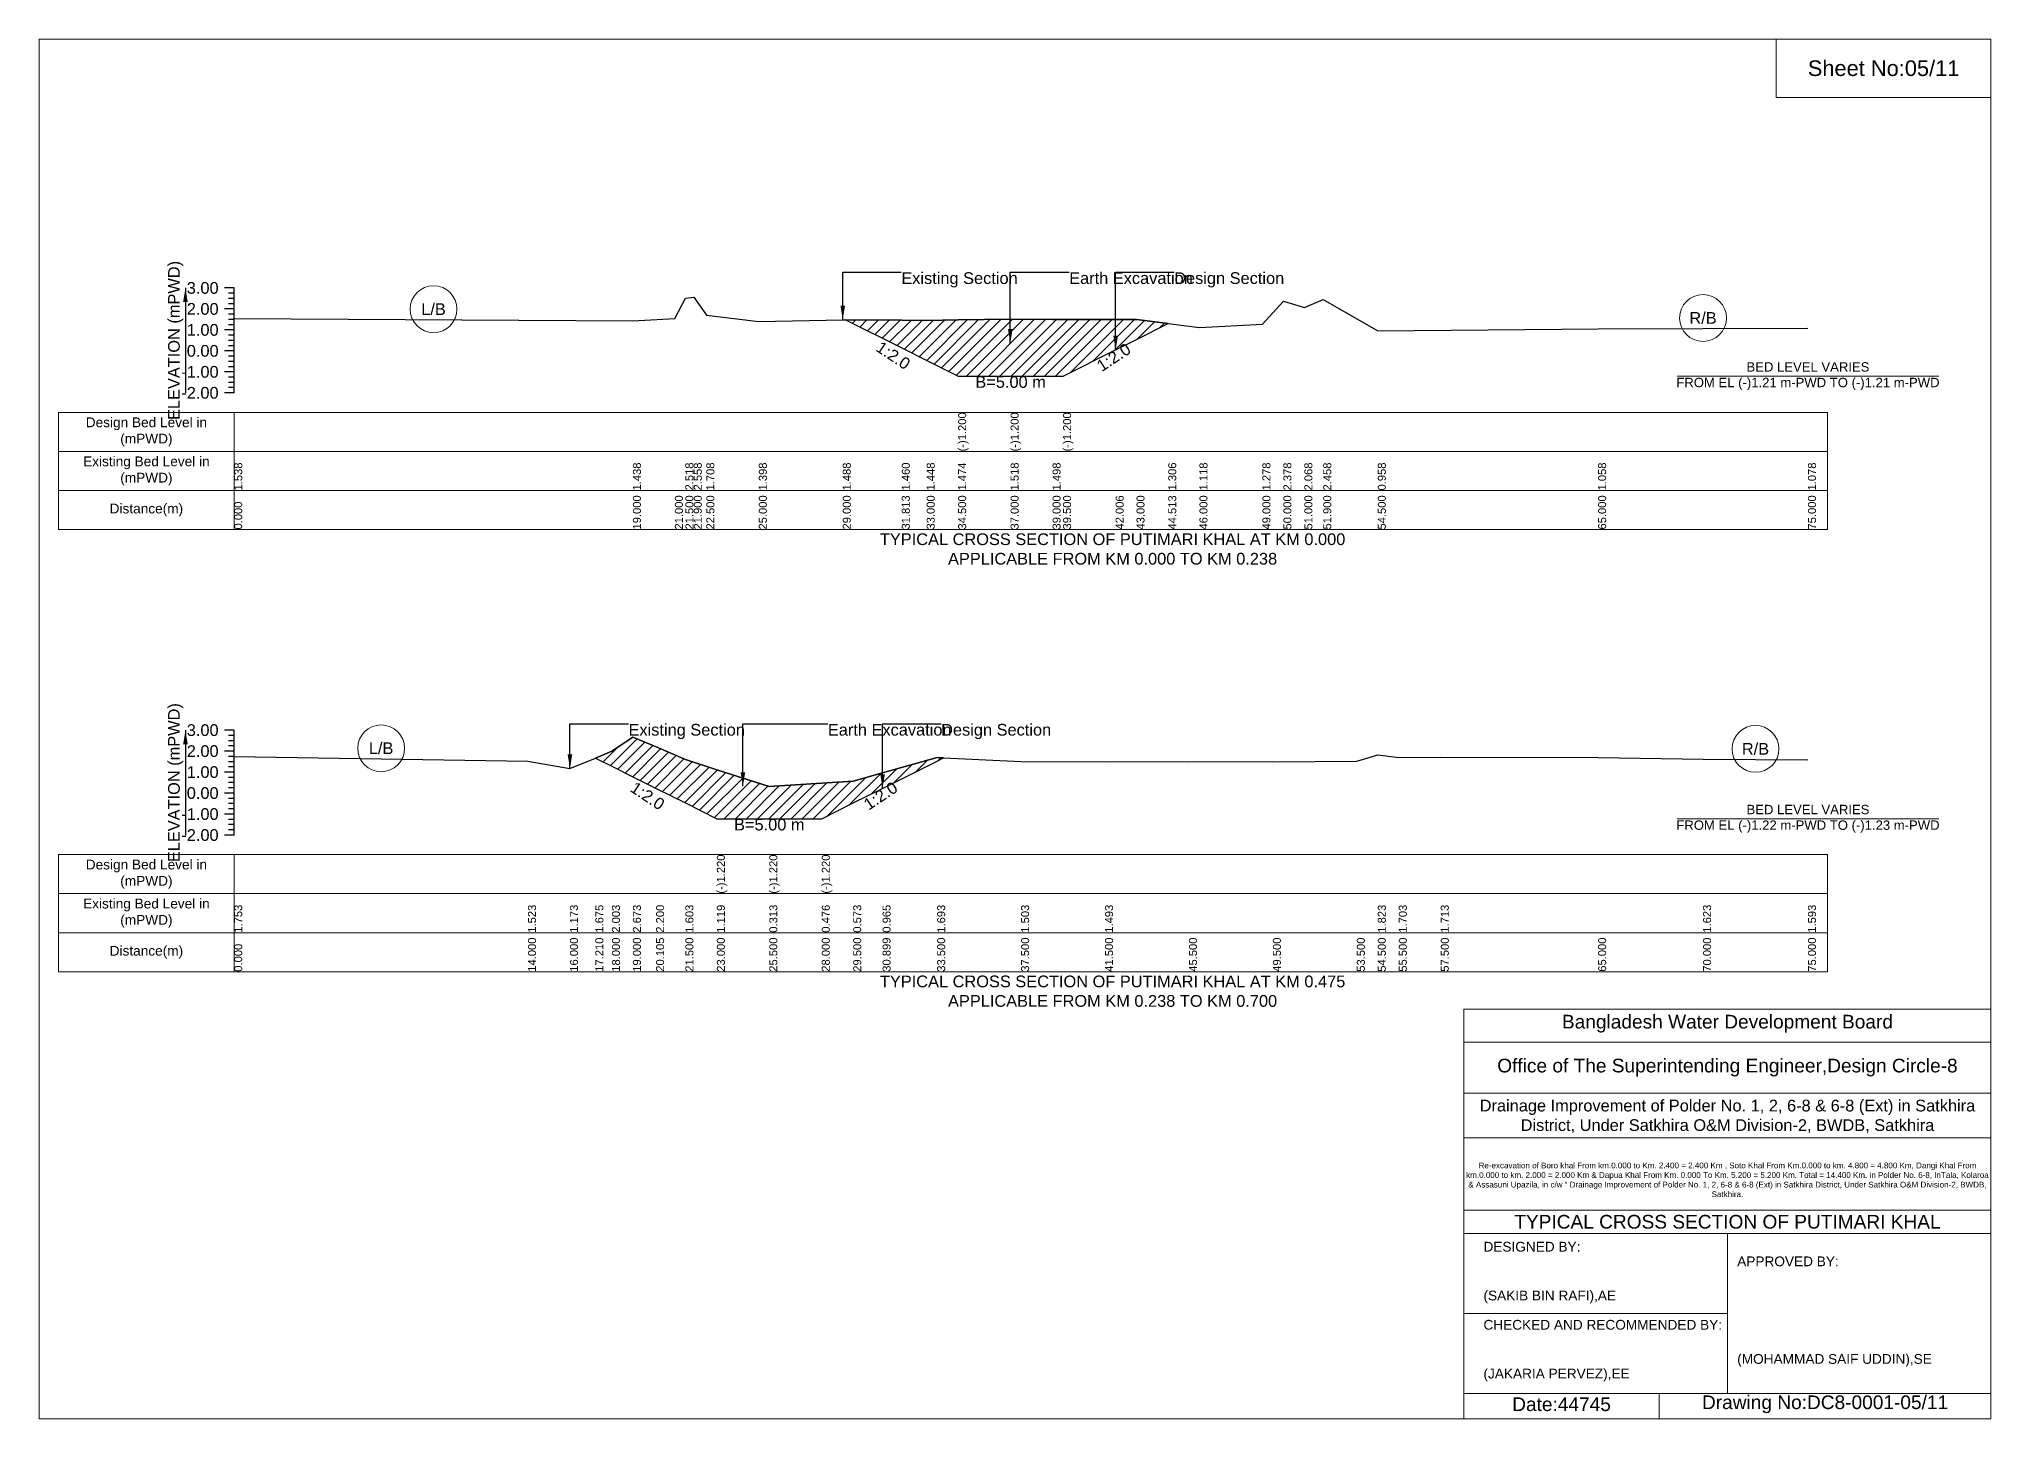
# Model space of a CAD drawing. Header units: inches. Extents: x 91000 to 208000, y -5656 to 20000.
# Drawn here: x 140000 to 148000, y 4344 to 10000 of the extents above; entities that cross this region are included whole.
import ezdxf

# ---------------------------------------------------------------- set-up
doc = ezdxf.new("R2010")
doc.units = ezdxf.units.IN
doc.header["$LTSCALE"] = 7
doc.header["$MEASUREMENT"] = 0
for name, color, linetype, lineweight in [('Cross section Data Border', 7, 'Continuous', 9), ('Cross Section Labels', 7, 'Continuous', 9), ('Existing_Bed_Level for Xsection', 7, 'Continuous', 25)]:
    doc.layers.add(name, color=color, linetype=linetype, lineweight=lineweight)
doc.styles.get("Standard").update_dxf_attribs({"font": 'arial.ttf'})
doc.dimstyles.get("Standard").update_dxf_attribs({"dimtxt": 0.18, "dimasz": 0.18, "dimexe": 0.18, "dimexo": 0.0625, "dimgap": 0.09, "dimtad": 0, "dimtih": 1, "dimtoh": 1, "dimdec": 4, "dimzin": 0, "dimdsep": 46, "dimtxsty": 'Standard', "dimcen": 0.09, "dimadec": 0, "dimazin": 0, "dimtfac": 1, "dimtdec": 4, "dimtofl": 0, "dimtmove": 0, "dimatfit": 3, "dimfxl": 1, "dimtolj": 1, "dimtzin": 0, "dimarcsym": 0})

msp = doc.modelspace()

# ---------------------------------------------------------------- hatches: boundary and pattern name
at = {"layer": 'Existing_Bed_Level for Xsection'}
h = msp.add_hatch(dxfattribs=at)
h.set_pattern_fill('ANSI31', color=256, scale=258, style=0)
h.paths.add_polyline_path([(143304.9, 8849.5), (143535.9, 8733.9), (143638, 8682.9), (143767, 8618.4), (143982, 8618.4), (144154, 8618.4), (144197, 8618.4), (144412.5, 8726.2), (144498, 8768.9), (144628.1, 8834), (144498, 8850.4), (144412.5, 8850.4), (144197, 8850.4), (144154, 8850.4), (143982, 8852.2), (143767, 8848.4), (143638, 8846.1), (143535.9, 8847.2)])
h = msp.add_hatch(dxfattribs=at)
h.set_pattern_fill('ANSI31', color=256, scale=258, style=0)
h.paths.add_polyline_path([(142280, 7053.1), (142348, 7019.2), (142434, 6976.2), (142529, 6928.7), (142649, 6868.7), (142778, 6804.2), (142993, 6804.2), (143208, 6804.2), (143337, 6868.7), (143457.3, 6928.8), (143681, 7040.7), (143706.6, 7053.5), (143681, 7054.7), (143457.3, 6992), (143337, 6958.4), (143208, 6950), (142993, 6936), (142778, 7005.3), (142649, 7046.9), (142529, 7098.3), (142434, 7139), (142348, 7081.3)])

# ---------------------------------------------------------------- linework, layer by layer
at = {"layer": 'Cross section Data Border'}
for points in [[(140080, 8469.6), (147330, 8469.6), (147330, 7989.6), (140080, 7989.6)], [(140080, 6657.1), (147330, 6657.1), (147330, 6177.1), (140080, 6177.1)]]:
    msp.add_lwpolyline(points, close=True, dxfattribs=at)
for points in [[(140800, 8469.6), (140800, 7989.6)], [(140080, 8309.6), (147330, 8309.6)], [(140080, 8149.6), (147330, 8149.6)], [(140800, 6657.1), (140800, 6177.1)], [(140080, 6497.1), (147330, 6497.1)], [(140080, 6337.1), (147330, 6337.1)]]:
    msp.add_lwpolyline(points, dxfattribs=at)
at = {"layer": 'Cross Section Labels'}
for points in [[(140000, 10000), (148000, 10000), (148000, 4344), (140000, 4344)], [(147120, 10000), (148000, 10000), (148000, 9760), (147120, 9760)]]:
    msp.add_lwpolyline(points, close=True, dxfattribs=at)
for points in [[(146714.2, 8618.4), (147785.8, 8618.4)], [(146714.2, 6804.2), (147785.8, 6804.2)], [(145840, 4344), (145840, 6024), (148000, 6024)], [(145840, 5888), (148000, 5888)], [(145840, 5680), (148000, 5680)], [(145840, 5496), (148000, 5496)], [(145840, 5200), (148000, 5200)], [(145840, 5104), (148000, 5104)], [(146920, 5104), (146920, 4448)], [(145840, 4776), (146920, 4776)], [(145840, 4448), (148000, 4448)], [(146640, 4448), (146640, 4344)]]:
    msp.add_lwpolyline(points, dxfattribs=at)
for centre in [(141617, 8892.6), (146820, 8856.5), (141402, 7092.9), (147035, 7090.4)]:
    msp.add_circle(centre, 96, dxfattribs=at)
at = {"layer": 'Existing_Bed_Level for Xsection'}
for points in [[(140800, 8979.6), (140760, 8979.6)], [(140800, 8549.6), (140800, 8635.6), (140800, 8721.6), (140800, 8807.6), (140800, 8893.6), (140800, 8979.6)], [(140800, 8893.6), (140760, 8893.6)], [(140800, 8958.1), (140776, 8958.1)], [(140800, 8936.6), (140776, 8936.6)], [(140800, 8915.1), (140776, 8915.1)], [(140800, 8853.9), (142434, 8845.3), (142606, 8853.9), (142649, 8938.2), (142683.4, 8941.6), (142735, 8868.5), (142950, 8841.8), (143294, 8849.6), (143304.9, 8849.5), (143535.9, 8847.2), (143638, 8846.1), (143767, 8848.4), (143767, 8848.4), (143982, 8852.2), (143982, 8852.2), (144154, 8850.4), (144197, 8850.4), (144197, 8850.4), (144412.5, 8850.4), (144498, 8850.4), (144628.1, 8834), (144756, 8817.8), (145014, 8831.5), (145100, 8926.1), (145186, 8899.5), (145263.4, 8933), (145487, 8804), (146390, 8812.6), (147250, 8814.3)], [(140800, 8807.6), (140760, 8807.6)], [(140800, 8872.1), (140776, 8872.1)], [(140800, 8850.6), (140776, 8850.6)], [(140800, 8829.1), (140776, 8829.1)], [(140800, 8721.6), (140760, 8721.6)], [(140800, 8786.1), (140776, 8786.1)], [(140800, 8764.6), (140776, 8764.6)], [(140800, 8743.1), (140776, 8743.1)], [(140800, 8700.1), (140776, 8700.1)], [(140800, 8678.6), (140776, 8678.6)], [(140800, 8657.1), (140776, 8657.1)], [(140800, 8635.6), (140760, 8635.6)], [(140800, 8614.1), (140776, 8614.1)], [(140800, 8592.6), (140776, 8592.6)], [(140800, 8571.1), (140776, 8571.1)], [(140800, 8549.6), (140760, 8549.6)], [(140800, 7167.1), (140760, 7167.1)], [(140800, 7145.6), (140776, 7145.6)], [(140800, 7124.1), (140776, 7124.1)], [(140800, 6737.1), (140800, 6823.1), (140800, 6909.1), (140800, 6995.1), (140800, 7081.1), (140800, 7167.1)], [(140800, 7059.8), (142004, 7040.1), (142176, 7010), (142280, 7053.1), (142348, 7081.3), (142434, 7139), (142529, 7098.3), (142649, 7046.9), (142778, 7005.3), (142778, 7005.3), (142993, 6936), (142993, 6936), (143208, 6950), (143208, 6950), (143337, 6958.4), (143457.3, 6992), (143681, 7054.7), (143706.6, 7053.5), (144025, 7038.3), (144369, 7037.5), (144713, 7038.3), (145057, 7037.5), (145401, 7040.1), (145487, 7065.9), (145573, 7055.5), (145745, 7056.4), (146390, 7054.7), (146820, 7048.7), (147250, 7046.1)], [(140800, 7081.1), (140760, 7081.1)], [(140800, 7102.6), (140776, 7102.6)], [(140800, 7059.6), (140776, 7059.6)], [(140800, 6995.1), (140760, 6995.1)], [(140800, 7038.1), (140776, 7038.1)], [(140800, 7016.6), (140776, 7016.6)], [(140800, 6973.6), (140776, 6973.6)], [(140800, 6909.1), (140760, 6909.1)], [(140800, 6952.1), (140776, 6952.1)], [(140800, 6930.6), (140776, 6930.6)], [(140800, 6887.6), (140776, 6887.6)], [(140800, 6823.1), (140760, 6823.1)], [(140800, 6866.1), (140776, 6866.1)], [(140800, 6844.6), (140776, 6844.6)], [(140800, 6801.6), (140776, 6801.6)], [(140800, 6737.1), (140760, 6737.1)], [(140800, 6780.1), (140776, 6780.1)], [(140800, 6758.6), (140776, 6758.6)]]:
    msp.add_lwpolyline(points, dxfattribs=at)
for points in [[(143304.9, 8849.5), (143304.9, 8849.5), (143535.9, 8733.9), (143638, 8682.9), (143767, 8618.4), (143767, 8618.4), (143982, 8618.4), (143982, 8618.4), (144154, 8618.4), (144197, 8618.4), (144197, 8618.4), (144412.5, 8726.2), (144498, 8768.9), (144628.1, 8834), (144498, 8850.4), (144412.5, 8850.4), (144197, 8850.4), (144197, 8850.4), (144154, 8850.4), (143982, 8852.2), (143982, 8852.2), (143767, 8848.4), (143767, 8848.4), (143638, 8846.1), (143535.9, 8847.2), (143304.9, 8849.5)], [(142280, 7053.1), (142280, 7053.1), (142348, 7019.2), (142434, 6976.2), (142529, 6928.7), (142649, 6868.7), (142778, 6804.2), (142778, 6804.2), (142993, 6804.2), (142993, 6804.2), (143208, 6804.2), (143208, 6804.2), (143337, 6868.7), (143457.3, 6928.8), (143681, 7040.7), (143706.6, 7053.5), (143681, 7054.7), (143457.3, 6992), (143337, 6958.4), (143208, 6950), (143208, 6950), (142993, 6936), (142993, 6936), (142778, 7005.3), (142778, 7005.3), (142649, 7046.9), (142529, 7098.3), (142434, 7139), (142348, 7081.3), (142280, 7053.1)]]:
    msp.add_lwpolyline(points, close=True, dxfattribs=at)

# ---------------------------------------------------------------- texts
at = {"layer": 'Cross section Data Border', "char_height": 40, "width": 640, "attachment_point": 5}
for s, insert in [('Design Bed Level in (mPWD)', (140440, 8389.6)), ('Existing Bed Level in (mPWD)', (140440, 8229.6)), ('Distance(m)', (140440, 8069.6)), ('Design Bed Level in (mPWD)', (140440, 6577.1)), ('Existing Bed Level in (mPWD)', (140440, 6417.1)), ('Distance(m)', (140440, 6257.1))]:
    msp.add_mtext(s, dxfattribs=dict(at, insert=insert))
at = {"layer": 'Cross Section Labels'}
for s, insert, char_height, attachment_point in [('Sheet No:05/11', (147560, 9880), 64, 5), ('Existing Section', (143534, 9044.1), 48, 1), ('Earth Excavation', (144222, 9044.1), 48, 1), ('Design Section', (144652.5, 9044.1), 48, 1), ('L/B', (141617, 8892.6), 48, 5), ('R/B', (146820, 8856.5), 48, 5), ('BED LEVEL VARIES ^JFROM EL (-)1.21 m-PWD TO (-)1.21 m-PWD', (147250, 8618.4), 38.4, 5), ('B=5.00 m', (143982, 8618.4), 48, 2), ('TYPICAL CROSS SECTION OF PUTIMARI KHAL AT KM 0.000^JAPPLICABLE FROM KM 0.000 TO KM 0.238', (144400, 7909.6), 48, 5), ('Existing Section', (142416, 7192.9), 48, 1), ('Earth Excavation', (143233, 7192.9), 48, 1), ('Design Section', (143697.3, 7192.9), 48, 1), ('L/B', (141402, 7092.9), 48, 5), ('R/B', (147035, 7090.4), 48, 5), ('B=5.00 m', (142993, 6804.2), 48, 2), ('BED LEVEL VARIES ^JFROM EL (-)1.22 m-PWD TO (-)1.23 m-PWD', (147250, 6804.2), 38.4, 5), ('TYPICAL CROSS SECTION OF PUTIMARI KHAL AT KM 0.475^JAPPLICABLE FROM KM 0.238 TO KM 0.700', (144400, 6097.1), 48, 5), ('Bangladesh Water Development Board', (146920, 5964), 56, 5), ('Office of The Superintending Engineer,Design Circle-8', (146920, 5784), 56, 5)]:
    msp.add_mtext(s, dxfattribs=dict(at, insert=insert, char_height=char_height, attachment_point=attachment_point))
at = {"layer": 'Cross Section Labels', "char_height": 48, "attachment_point": 2}
for insert, rotation in [((143514.4, 8723.2), 326.30993), ((144391, 8715.4), 33.69007), ((142507.5, 6917.9), 326.30993), ((143435.8, 6918.1), 33.69007)]:
    msp.add_mtext('1:2.0', dxfattribs=dict(at, insert=insert, rotation=rotation))
at = {"layer": 'Cross Section Labels'}
for s, insert, char_height, width, attachment_point in [('Drainage Improvement of Polder No. 1, 2, 6-8 & 6-8 (Ext) in Satkhira District, Under Satkhira O&M Division-2, BWDB, Satkhira', (146920, 5584), 48, 2240, 5), ('Re-excavation of Boro khal From km.0.000 to Km. 2.400 = 2.400 Km , Soto Khal From Km.0.000 to km. 4.800 = 4.800 Km, Dangi Khal From km.0.000 to km. 2.000 = 2.000 Km & Dapua Khal From Km. 0.000 To Km. 5.200 = 5.200 Km. Total = 14.400 Km. in Polder No. 6-8, InTala, Kolaroa & Assasuni Upazila, in c/w “ Drainage Improvement of Polder No. 1, 2, 6-8 & 6-8 (Ext) in Satkhira District, Under Satkhira O&M Division-2, BWDB, Satkhira.', (146920, 5324), 23.565, 2160, 5), ('TYPICAL CROSS SECTION OF PUTIMARI KHAL', (146920, 5152), 56, 2240, 5), ('DESIGNED BY:^J^J^J(SAKIB BIN RAFI),AE', (145920, 4944), 40, 1120, 4), ('APPROVED BY:^J^J^J^J^J^J(MOHAMMAD SAIF UDDIN),SE', (146960, 4784), 40, 1120, 4), ('CHECKED AND RECOMMENDED BY:^J^J^J(JAKARIA PERVEZ),EE', (145920, 4624), 40, 1120, 4), ('Date:44745', (146240, 4404), 56, 1120, 5), ('Drawing No:DC8-0001-05/11', (147320, 4404), 56, 1760, 5)]:
    msp.add_mtext(s, dxfattribs=dict(at, insert=insert, char_height=char_height, width=width, attachment_point=attachment_point))
at = {"layer": 'Existing_Bed_Level for Xsection', "rotation": 90}
for s, insert, char_height, attachment_point in [('ELEVATION (mPWD)', (140560, 8764.6), 48, 5), ('(-)1.200', (143767, 8309.6), 32.8, 1), ('(-)1.200', (143982, 8309.6), 32.8, 1), ('(-)1.200', (144197, 8309.6), 32.8, 1), ('1.538', (140800, 8149.6), 32.8, 1), ('1.438', (142434, 8149.6), 32.8, 1), ('2.518', (142649, 8149.6), 32.8, 1), ('2.558', (142683.4, 8149.6), 32.8, 1), ('1.708', (142735, 8149.6), 32.8, 1), ('1.398', (142950, 8149.6), 32.8, 1), ('1.488', (143294, 8149.6), 32.8, 1), ('1.460', (143535.9, 8149.6), 32.8, 1), ('1.448', (143638, 8149.6), 32.8, 1), ('1.474', (143767, 8149.6), 32.8, 1), ('1.518', (143982, 8149.6), 32.8, 1), ('1.498', (144154, 8149.6), 32.8, 1), ('1.306', (144628.1, 8149.6), 32.8, 1), ('1.118', (144756, 8149.6), 32.8, 1), ('1.278', (145014, 8149.6), 32.8, 1), ('2.378', (145100, 8149.6), 32.8, 1), ('2.068', (145186, 8149.6), 32.8, 1), ('2.458', (145263.4, 8149.6), 32.8, 1), ('0.958', (145487, 8149.6), 32.8, 1), ('1.058', (146390, 8149.6), 32.8, 1), ('1.078', (147250, 8149.6), 32.8, 1), ('0.000', (140800, 7989.6), 32.8, 1), ('19.000', (142434, 7989.6), 32.8, 1), ('21.000', (142606, 7989.6), 32.8, 1), ('21.500', (142649, 7989.6), 32.8, 1), ('21.900', (142683.4, 7989.6), 32.8, 1), ('22.500', (142735, 7989.6), 32.8, 1), ('25.000', (142950, 7989.6), 32.8, 1), ('29.000', (143294, 7989.6), 32.8, 1), ('31.813', (143535.9, 7989.6), 32.8, 1), ('33.000', (143638, 7989.6), 32.8, 1), ('34.500', (143767, 7989.6), 32.8, 1), ('37.000', (143982, 7989.6), 32.8, 1), ('39.000', (144154, 7989.6), 32.8, 1), ('39.500', (144197, 7989.6), 32.8, 1), ('42.006', (144412.5, 7989.6), 32.8, 1), ('43.000', (144498, 7989.6), 32.8, 1), ('44.513', (144628.1, 7989.6), 32.8, 1), ('46.000', (144756, 7989.6), 32.8, 1), ('49.000', (145014, 7989.6), 32.8, 1), ('50.000', (145100, 7989.6), 32.8, 1), ('51.000', (145186, 7989.6), 32.8, 1), ('51.900', (145263.4, 7989.6), 32.8, 1), ('54.500', (145487, 7989.6), 32.8, 1), ('65.000', (146390, 7989.6), 32.8, 1), ('75.000', (147250, 7989.6), 32.8, 1), ('ELEVATION (mPWD)', (140560, 6952.1), 48, 5), ('(-)1.220', (142778, 6497.1), 32.8, 1), ('(-)1.220', (142993, 6497.1), 32.8, 1), ('(-)1.220', (143208, 6497.1), 32.8, 1), ('1.753', (140800, 6337.1), 32.8, 1), ('1.523', (142004, 6337.1), 32.8, 1), ('1.173', (142176, 6337.1), 32.8, 1), ('1.675', (142280, 6337.1), 32.8, 1), ('2.003', (142348, 6337.1), 32.8, 1), ('2.673', (142434, 6337.1), 32.8, 1), ('2.200', (142529, 6337.1), 32.8, 1), ('1.603', (142649, 6337.1), 32.8, 1), ('1.119', (142778, 6337.1), 32.8, 1), ('0.313', (142993, 6337.1), 32.8, 1), ('0.476', (143208, 6337.1), 32.8, 1), ('0.573', (143337, 6337.1), 32.8, 1), ('0.965', (143457.3, 6337.1), 32.8, 1), ('1.693', (143681, 6337.1), 32.8, 1), ('1.503', (144025, 6337.1), 32.8, 1), ('1.493', (144369, 6337.1), 32.8, 1), ('1.823', (145487, 6337.1), 32.8, 1), ('1.703', (145573, 6337.1), 32.8, 1), ('1.713', (145745, 6337.1), 32.8, 1), ('1.623', (146820, 6337.1), 32.8, 1), ('1.593', (147250, 6337.1), 32.8, 1), ('0.000', (140800, 6177.1), 32.8, 1), ('14.000', (142004, 6177.1), 32.8, 1), ('16.000', (142176, 6177.1), 32.8, 1), ('17.210', (142280, 6177.1), 32.8, 1), ('18.000', (142348, 6177.1), 32.8, 1), ('19.000', (142434, 6177.1), 32.8, 1), ('20.105', (142529, 6177.1), 32.8, 1), ('21.500', (142649, 6177.1), 32.8, 1), ('23.000', (142778, 6177.1), 32.8, 1), ('25.500', (142993, 6177.1), 32.8, 1), ('28.000', (143208, 6177.1), 32.8, 1), ('29.500', (143337, 6177.1), 32.8, 1), ('30.899', (143457.3, 6177.1), 32.8, 1), ('33.500', (143681, 6177.1), 32.8, 1), ('37.500', (144025, 6177.1), 32.8, 1), ('41.500', (144369, 6177.1), 32.8, 1), ('45.500', (144713, 6177.1), 32.8, 1), ('49.500', (145057, 6177.1), 32.8, 1), ('53.500', (145401, 6177.1), 32.8, 1), ('54.500', (145487, 6177.1), 32.8, 1), ('55.500', (145573, 6177.1), 32.8, 1), ('57.500', (145745, 6177.1), 32.8, 1), ('65.000', (146390, 6177.1), 32.8, 1), ('70.000', (146820, 6177.1), 32.8, 1), ('75.000', (147250, 6177.1), 32.8, 1)]:
    msp.add_mtext(s, dxfattribs=dict(at, insert=insert, char_height=char_height, attachment_point=attachment_point))
at = {"layer": 'Existing_Bed_Level for Xsection', "char_height": 48, "attachment_point": 6}
for s, insert in [('3.00', (140736, 8979.6)), ('2.00', (140736, 8893.6)), ('1.00', (140736, 8807.6)), ('0.00', (140736, 8721.6)), ('-1.00', (140736, 8635.6)), ('-2.00', (140736, 8549.6)), ('3.00', (140736, 7167.1)), ('2.00', (140736, 7081.1)), ('1.00', (140736, 6995.1)), ('0.00', (140736, 6909.1)), ('-1.00', (140736, 6823.1)), ('-2.00', (140736, 6737.1))]:
    msp.add_mtext(s, dxfattribs=dict(at, insert=insert))

# ---------------------------------------------------------------- leaders
at = {"layer": 'Cross Section Labels', "annotation_type": 0, "has_hookline": 1, "hookline_direction": 0}
for points, text_width in [([(143294, 8849.6), (143294, 9044.1), (143533.9, 9044.1)], 467.2), ([(143980.7, 8753.4), (143980.7, 9044.1), (144221.9, 9044.1)], 497), ([(144412.5, 8726.2), (144412.5, 9044.1), (144652.5, 9044.1)], 441.2), ([(142176, 7010), (142176, 7192.9), (142415.9, 7192.9)], 467.2), ([(142884.9, 6937.1), (142884.9, 7192.9), (143232.9, 7192.9)], 497), ([(143457.3, 6928.8), (143457.3, 7192.9), (143697.2, 7192.9)], 441.2)]:
    msp.add_leader(points, dimstyle='Standard', override={"dimasz": 57.6}, dxfattribs=dict(at, text_width=text_width))
at = {"layer": 'Existing_Bed_Level for Xsection'}
for points in [[(140600, 8979.6), (140600, 8549.6)], [(140600, 7167.1), (140600, 6737.1)]]:
    msp.add_leader(points, dimstyle='Standard', override={"dimasz": 57.6}, dxfattribs=at)

doc.saveas('drawing.dxf')
